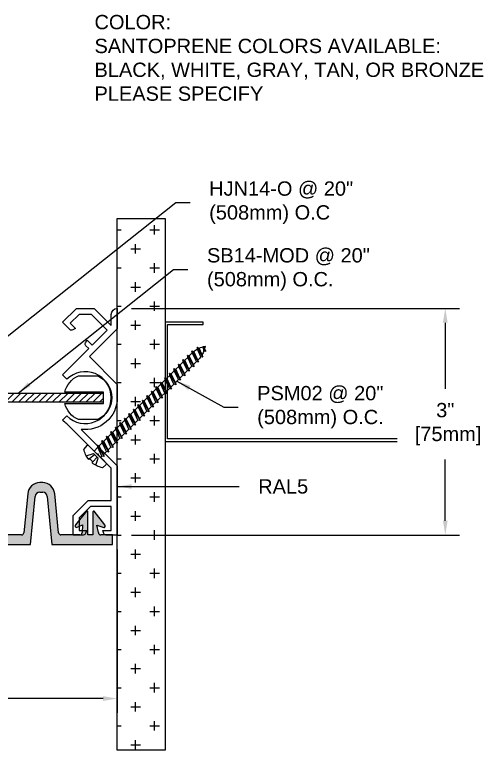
# Model space of a CAD drawing. Header units: inches. Extents: x 85.5 to 101.1, y 9.7 to 19.3.
# Drawn here: x 94.98 to 101.12, y 9.68 to 19.32 of the extents above; entities that cross this region are included whole.
import ezdxf

# ---------------------------------------------------------------- set-up
doc = ezdxf.new("R2010")
doc.units = ezdxf.units.IN
doc.header["$MEASUREMENT"] = 0
for name, color, linetype in [('Anchors', 4, 'Continuous'), ('Conditions', 1, 'Continuous'), ('Dimensions', 3, 'Continuous'), ('Fillers', 2, 'Continuous'), ('Metals', 7, 'Continuous'), ('TEXT', 2, 'Continuous')]:
    doc.layers.add(name, color=color, linetype=linetype)
doc.styles.add('ARIAL', font='arial.ttf')
doc.dimstyles.new('Arial', dxfattribs={"dimtxt": 0.1875, "dimasz": 0.1875, "dimexe": 0.1875, "dimexo": 0.1875, "dimgap": 0.1875, "dimtad": 0, "dimtih": 1, "dimtoh": 1, "dimdec": 4, "dimzin": 3, "dimdsep": 46, "dimlunit": 4, "dimtxsty": 'ARIAL', "dimcen": 0.1875, "dimadec": 0, "dimazin": 0, "dimtfac": 1, "dimtdec": 4, "dimtofl": 0, "dimtmove": 0, "dimatfit": 3, "dimfxl": 0, "dimfrac": 2, "dimtolj": 1, "dimtzin": 0, "dimarcsym": 0})

# ---------------------------------------------------------------- blocks, each defined once
blk = doc.blocks.new('*D13')
at = {"layer": 'Defpoints', "color": 0}
for p in [(90.3224107315539, 12.49997857216811), (96.32241073155389, 12.49997857216848), (90.3224107315539, 10.35832135248304)]:
    blk.add_point(p, dxfattribs=at)
at = {"layer": 'Dimensions', "color": 0, "lineweight": -2}
for p, q in [((90.3224107315539, 12.31247857216811), (90.3224107315539, 10.17082135248304)), ((96.32241073155389, 12.31247857216848), (96.32241073155389, 10.17082135248304)), ((90.5099107315539, 10.35832135248304), (92.61191283659886, 10.35832135248304)), ((96.13491073155389, 10.35832135248304), (94.06164851190582, 10.35832135248304))]:
    blk.add_line(p, q, dxfattribs=at)
at = {"layer": 'Dimensions', "color": 0}
for points in [[(90.5099107315539, 10.38957135248304), (90.5099107315539, 10.32707135248304), (90.3224107315539, 10.35832135248304)], [(96.13491073155389, 10.38957135248304), (96.13491073155389, 10.32707135248304), (96.32241073155389, 10.35832135248304)]]:
    blk.add_solid(points, dxfattribs=at)
at = {"layer": 'Dimensions', "color": 0, "insert": (93.33678067425234, 10.35832135248304), "char_height": 0.1875, "attachment_point": 5, "style": 'ARIAL'}
blk.add_mtext('\\A1;6"\\P [152mm]', dxfattribs=at)
blk = doc.blocks.new('SB12')
h = blk.add_hatch()
h.set_pattern_fill('ANSI31', color=256, scale=0.5, style=0)
h.set_pattern_definition([(45, (0, 0), (-0.04419417382415922, 0.04419417382415922), [])])
h.paths.add_polyline_path([(3.97333887663977, 6.768087441470902), (3.97333887663977, 6.648087441470913), (5.738826356915608, 6.648087441470913), (5.738826356915607, 6.678096078295983), (5.767649275938555, 6.697176361339647), (5.71000343789266, 6.718998521602167), (5.738826356915608, 6.738078804645831), (5.738826356915608, 6.768087441470901)])
h.paths.add_polyline_path([(5.808826356915607, 6.768087441470903), (5.808826356915607, 6.738078804645831), (5.780003437892662, 6.718998521602168), (5.837649275938555, 6.697176361339647), (5.808826356915608, 6.678096078295983), (5.808826356915608, 6.648087441470912), (6.825783235019199, 6.648087441470912), (6.825783235019199, 6.678096078295983), (6.854606154042147, 6.697176361339648), (6.796960315996253, 6.718998521602167), (6.8257832350192, 6.738078804645832), (6.8257832350192, 6.768087441470902)])
h.paths.add_polyline_path([(6.895783235019199, 6.768087441470902), (6.895783235019199, 6.738078804645832), (6.866960315996254, 6.718998521602168), (6.924606154042147, 6.697176361339648), (6.8957832350192, 6.678096078295984), (6.895783235019201, 6.648087441470913), (9.136470528118641, 6.648087441470911), (9.136470528118641, 6.768087441470903)])
for p, q in [((5.738826356915607, 6.838111356525239), (5.738826356915607, 6.738078804645831)), ((5.808826356915607, 6.838111356525239), (5.808826356915607, 6.738078804645831)), ((6.825783235019199, 6.838111356525239), (6.825783235019199, 6.738078804645831)), ((6.895783235019199, 6.838111356525239), (6.895783235019199, 6.738078804645831)), ((5.738826356915607, 6.738078804645831), (5.71000343789266, 6.718998521602167)), ((5.767649275938553, 6.697176361339647), (5.71000343789266, 6.718998521602167)), ((5.738826356915607, 6.678096078295983), (5.767649275938553, 6.697176361339647)), ((5.738826356915607, 6.678096078295983), (5.738826356915607, 6.578063526416575)), ((5.808826356915607, 6.738078804645831), (5.780003437892661, 6.718998521602167)), ((5.837649275938554, 6.697176361339647), (5.780003437892661, 6.718998521602167)), ((5.808826356915607, 6.678096078295983), (5.837649275938554, 6.697176361339647)), ((5.808826356915607, 6.678096078295983), (5.808826356915607, 6.578063526416575)), ((6.825783235019199, 6.738078804645831), (6.796960315996253, 6.718998521602167)), ((6.854606154042146, 6.697176361339647), (6.796960315996253, 6.718998521602167)), ((6.825783235019199, 6.678096078295983), (6.854606154042146, 6.697176361339647)), ((6.825783235019199, 6.678096078295983), (6.825783235019199, 6.578063526416575)), ((6.895783235019199, 6.738078804645831), (6.866960315996253, 6.718998521602167)), ((6.924606154042146, 6.697176361339647), (6.866960315996253, 6.718998521602167)), ((6.895783235019199, 6.678096078295983), (6.924606154042146, 6.697176361339647)), ((6.895783235019199, 6.678096078295983), (6.895783235019199, 6.578063526416575))]:
    blk.add_line(p, q)
for points in [[(4.014366140256628, 6.7824342654869, 0.233897114275723), (3.835838876639774, 6.994498422405647), (3.585838876639773, 6.994498422405639, 0.6546536707079772), (3.585838876639773, 6.42167646053616), (3.835838876639774, 6.42167646053616, 0.2338971142757231), (4.014366140256628, 6.633740617454899), (3.97333887663977, 6.648087441470912), (3.97333887663977, 6.768087441470902)], [(9.136470528118641, 6.782434265486904), (8.628222041641648, 6.7824342654869, -0.2338971142757231), (8.806749305258498, 6.994498422405647), (9.056749305258498, 6.994498422405639, -0.6546536707079772), (9.056749305258498, 6.421676460536167), (8.806749305258498, 6.421676460536167, -0.2338971142757231), (8.628222041641648, 6.633740617454899), (9.136470528118641, 6.63374061745491)]]:
    blk.add_lwpolyline(points, format="xyb", close=True)
for points in [[(3.97333887663977, 6.768087441470902), (5.738826356915607, 6.768087441470902)], [(5.808826356915607, 6.768087441470902), (6.825783235019199, 6.768087441470902)], [(6.895783235019199, 6.768087441470902), (9.136470528118641, 6.768087441470902)], [(5.738826356915607, 6.648087441470912), (3.97333887663977, 6.648087441470912)], [(6.825783235019199, 6.648087441470912), (5.808826356915607, 6.648087441470912)], [(9.136470528118641, 6.648087441470912), (6.895783235019199, 6.648087441470912)]]:
    blk.add_lwpolyline(points)
blk = doc.blocks.new('RAL5')
blk.add_lwpolyline([(0.7174826330330362, 2.097834951256829), (0.3724341178193171, 2.442883466470548), (0.4110421575769649, 2.48149150622821, 0.3394542588633405), (0.4159686348775082, 2.518911816444998), (0.3957686415984796, 2.55389923111683), (0.3285934973857607, 2.486724086904118), (0.1314470730484842, 2.683870511241381), (0.3375769107319542, 2.890000348924858), (0.5023163688132328, 2.890000348924858), (0.6170930641098735, 2.775223653628231), (0.5499179198971476, 2.708048509415505), (0.5849053345689867, 2.687848516136469, 0.3394542588634185), (0.622325644785775, 2.692774993436998), (0.7175022270383522, 2.787951575689576), (0.5354534538030649, 2.97000034892487), (0.304439825742115, 2.97000034892487), (0.0800000000000054, 2.74556052318276), (0.0800000000000054, 2.890500348924846, 0.414213562373108), (0.0005000000000023874, 2.970000348924856), (7.105427357601002e-15, 2.970000348924856), (7.105427357601002e-15, 2.702180499300027), (0.3633585879348402, 2.338821911365145), (0, 1.975463323430318), (0, 1.797745910413625, 0.4508285408862889), (0.4752592476811408, 1.385017351791141), (7.105427357601002e-15, 0.9097581041100113), (0, 0), (0.1476000134419095, 0, 0.3394542588634011), (0.177543714056867, 0.02297660960181247), (0.1879999999999953, 0.0619999999999834), (0.0799999999999983, 0.0619999999999834), (0.0799999999999983, 0.375), (0.350318759132854, 0.375), (0.5009999999999977, 0.2243187591328706), (0.5009999999999977, 0.0619999999999834), (0.4059999999999988, 0.0619999999999834), (0.41645628594312, 0.02297660960181247, 0.3394542588633372), (0.4463999865580703, 0), (0.580999999999996, 0), (0.5809999999999889, 0.2574558441227168), (0.3834558441227003, 0.4549999999999841), (0.0799999999999983, 0.4549999999999841), (0.0800000000000054, 0.8766210191201509), (0.2486170751467753, 1.045238094266949), (0.2486170751467753, 1.059380229890664), (0.2627592107705112, 1.059380229890678), (0.660264869261507, 1.456885888381677, 0.04454662556547309), (0.7174826330330362, 1.504893605461255), (0.6608163056034257, 1.561364193696548, -2.4201328815661), (0.6608163056034257, 2.041364193696538), (0.7174826330330362, 2.097834781931837)], format="xyb")
blk = doc.blocks.new('PSMO2')
for p, q in [((-0.08899429940314846, 0.11585088816332), (-0.04368315182275734, 0.02807098049310348)), ((-0.03191969570479153, 0.1271202197543443), (-0.02993926892525717, 0.1114536465035598)), ((-0.02993926892525717, 0.1114536465035598), (-0.02302516832651497, 0.02807098049310348)), ((-0.02993926892525717, 0.1114536465035598), (0.02993926892525806, 0.1114536465035598)), ((0.02993926892525806, 0.1114536465035598), (0.02302516832651619, 0.02807098049310348)), ((0.03191969570479253, 0.1271202197543443), (0.02993926892525806, 0.1114536465035598)), ((0.08899429940314946, 0.11585088816332), (0.04368315182275834, 0.02807098049310348)), ((-0.1774361427489571, 0.01734847910430732), (-0.1721986086362245, 0.07721376795032042)), ((-0.1615391905238908, 0), (0.1615391905238908, 0)), ((-0.06000038252260559, -0.06894100000895964), (-0.06000038252260559, 0)), ((-0.04368315182275734, 0.02807098049310348), (0.04368315182275834, 0.02807098049310348)), ((0.06000038252260587, -0.02727433334229223), (0.06000038252260586, 0)), ((0.1774361427489571, 0.01734847910430732), (0.1721986086362255, 0.07721376795032042)), ((-0.08600000000000033, -0.08333333333331394), (0.08599999999999966, -0.04166666666664653)), ((-0.08600000000000033, -0.0833333333333135), (-0.06000038252260559, -0.06894100000895964)), ((-0.08600000000000033, -0.08333333333331394), (-0.06000038252260559, -0.0977256666576678)), ((0.06000038252260492, -0.02727433334229268), (-0.06000038252260559, -0.06894100000895964)), ((0.06000038252260492, -0.05605899999100084), (-0.06000038252260559, -0.0977256666576678)), ((0.08599999999999966, -0.04166666666664653), (0.06000038252260492, -0.02727433334229268)), ((0.08599999999999966, -0.04166666666664698), (0.06000038252260492, -0.05605899999100084)), ((0.06000038252260587, -0.1106076666756262), (0.06000038252260587, -0.05605899999100039)), ((-0.08600000000000033, -0.1666666666666479), (0.08599999999999966, -0.1249999999999805)), ((-0.08600000000000033, -0.1666666666666474), (-0.06000038252260559, -0.1522743333422936)), ((-0.08600000000000033, -0.1666666666666479), (-0.06000038252260559, -0.1810589999910017)), ((-0.06000038252260559, -0.1522743333422936), (-0.06000038252260559, -0.0977256666576678)), ((0.06000038252260492, -0.1106076666756266), (-0.06000038252260559, -0.1522743333422936)), ((0.06000038252260492, -0.1393923333243348), (-0.06000038252260559, -0.1810589999910017)), ((-0.06000038252260559, -0.2356076666756275), (-0.06000038252260559, -0.1810589999910017)), ((0.08599999999999966, -0.1249999999999805), (0.06000038252260492, -0.1106076666756266)), ((0.08599999999999966, -0.1249999999999809), (0.06000038252260492, -0.1393923333243348)), ((0.06000038252260587, -0.1939410000089601), (0.06000038252260587, -0.1393923333243343)), ((-0.08600000000000033, -0.2499999999999818), (0.08599999999999966, -0.2083333333333144)), ((-0.08600000000000033, -0.2499999999999813), (-0.06000038252260559, -0.2356076666756275)), ((-0.08600000000000033, -0.2499999999999818), (-0.06000038252260559, -0.2643923333243356)), ((0.06000038252260492, -0.1939410000089605), (-0.06000038252260559, -0.2356076666756275)), ((0.06000038252260492, -0.2227256666576687), (-0.06000038252260559, -0.2643923333243356)), ((-0.06000038252260559, -0.3189410000089614), (-0.06000038252260559, -0.2643923333243356)), ((0.06000038252260492, -0.2772743333422945), (-0.06000038252260559, -0.3189410000089614)), ((0.08599999999999966, -0.2083333333333144), (0.06000038252260492, -0.1939410000089605)), ((0.08599999999999966, -0.2083333333333148), (0.06000038252260492, -0.2227256666576687)), ((0.06000038252260587, -0.277274333342294), (0.06000038252260587, -0.2227256666576682)), ((0.08599999999999966, -0.2916666666666483), (0.06000038252260492, -0.2772743333422945)), ((-0.08600000000000033, -0.3333333333333157), (0.08599999999999966, -0.2916666666666483)), ((-0.08600000000000033, -0.3333333333333153), (-0.06000038252260559, -0.3189410000089614)), ((-0.08600000000000033, -0.3333333333333157), (-0.06000038252260559, -0.3477256666576696)), ((-0.08600000000000033, -0.4166666666666496), (0.08599999999999966, -0.3749999999999822)), ((0.06000038252260492, -0.3060589999910026), (-0.06000038252260559, -0.3477256666576696)), ((-0.06000038252260559, -0.4022743333422953), (-0.06000038252260559, -0.3477256666576696)), ((0.06000038252260492, -0.3606076666756284), (-0.06000038252260559, -0.4022743333422953)), ((0.08599999999999966, -0.2916666666666488), (0.06000038252260492, -0.3060589999910026)), ((0.06000038252260587, -0.3606076666756279), (0.06000038252260587, -0.3060589999910022)), ((0.08599999999999966, -0.3749999999999822), (0.06000038252260492, -0.3606076666756284)), ((0.08599999999999966, -0.3749999999999827), (0.06000038252260492, -0.3893923333243365)), ((-0.08600000000000033, -0.4166666666666492), (-0.06000038252260559, -0.4022743333422953)), ((-0.08600000000000033, -0.4166666666666496), (-0.06000038252260559, -0.4310589999910035)), ((-0.08600000000000033, -0.4999999999999836), (0.08599999999999966, -0.4583333333333162)), ((0.06000038252260492, -0.3893923333243365), (-0.06000038252260559, -0.4310589999910035)), ((-0.06000038252260559, -0.4856076666756293), (-0.06000038252260559, -0.4310589999910035)), ((0.06000038252260492, -0.4439410000089623), (-0.06000038252260559, -0.4856076666756293)), ((0.06000038252260492, -0.4727256666576705), (-0.06000038252260559, -0.5143923333243374)), ((0.06000038252260587, -0.4439410000089619), (0.06000038252260587, -0.3893923333243361)), ((0.08599999999999966, -0.4583333333333162), (0.06000038252260492, -0.4439410000089623)), ((0.08599999999999966, -0.4583333333333166), (0.06000038252260492, -0.4727256666576705)), ((0.06000038252260587, -0.5272743333422958), (0.06000038252260587, -0.47272566665767)), ((-0.08600000000000033, -0.4999999999999831), (-0.06000038252260559, -0.4856076666756293)), ((-0.08600000000000033, -0.4999999999999836), (-0.06000038252260559, -0.5143923333243374)), ((-0.08600000000000033, -0.5833333333333175), (0.08599999999999966, -0.5416666666666501)), ((-0.08600000000000033, -0.583333333333317), (-0.06000038252260559, -0.5689410000089632)), ((-0.06000038252260559, -0.5689410000089632), (-0.06000038252260559, -0.5143923333243374)), ((0.06000038252260492, -0.5272743333422962), (-0.06000038252260559, -0.5689410000089632)), ((0.06000038252260492, -0.5560589999910044), (-0.06000038252260559, -0.5977256666576714)), ((0.08599999999999966, -0.5416666666666501), (0.06000038252260492, -0.5272743333422962)), ((0.08599999999999966, -0.5416666666666505), (0.06000038252260492, -0.5560589999910044)), ((0.06000038252260587, -0.6106076666756297), (0.06000038252260587, -0.5560589999910039)), ((-0.08600000000000033, -0.5833333333333175), (-0.06000038252260559, -0.5977256666576714)), ((-0.08600000000000033, -0.6666666666666514), (0.08599999999999966, -0.624999999999984)), ((-0.08600000000000033, -0.666666666666651), (-0.06000038252260559, -0.6522743333422971)), ((-0.08600000000000033, -0.6666666666666514), (-0.06000038252260559, -0.6810589999910053)), ((-0.06000038252260559, -0.6522743333422971), (-0.06000038252260559, -0.5977256666576714)), ((0.06000038252260492, -0.6106076666756302), (-0.06000038252260559, -0.6522743333422971)), ((0.06000038252260492, -0.6393923333243383), (-0.06000038252260559, -0.6810589999910053)), ((0.08599999999999966, -0.624999999999984), (0.06000038252260492, -0.6106076666756302)), ((0.08599999999999966, -0.6249999999999845), (0.06000038252260492, -0.6393923333243383)), ((0.06000038252260587, -0.6939410000089636), (0.06000038252260587, -0.6393923333243379)), ((-0.08600000000000033, -0.7499999999999853), (0.08599999999999966, -0.7083333333333179)), ((-0.08600000000000033, -0.7499999999999849), (-0.06000038252260559, -0.735607666675631)), ((-0.08600000000000033, -0.7499999999999853), (-0.06000038252260559, -0.7643923333243392)), ((-0.06000038252260559, -0.735607666675631), (-0.06000038252260559, -0.6810589999910053)), ((0.06000038252260492, -0.6939410000089641), (-0.06000038252260559, -0.735607666675631)), ((0.06000038252260492, -0.7227256666576722), (-0.06000038252260559, -0.7643923333243392)), ((-0.06000038252260559, -0.818941000008965), (-0.06000038252260559, -0.7643923333243392)), ((0.08599999999999966, -0.7083333333333179), (0.06000038252260492, -0.6939410000089641)), ((0.08599999999999966, -0.7083333333333184), (0.06000038252260492, -0.7227256666576722)), ((0.06000038252260587, -0.7772743333422976), (0.06000038252260587, -0.7227256666576718)), ((-0.08600000000000033, -0.8333333333333193), (0.08599999999999966, -0.7916666666666519)), ((-0.08600000000000033, -0.8333333333333188), (-0.06000038252260559, -0.818941000008965)), ((-0.08600000000000033, -0.8333333333333193), (-0.06000038252260559, -0.8477256666576731)), ((0.06000038252260492, -0.777274333342298), (-0.06000038252260559, -0.818941000008965)), ((0.06000038252260492, -0.8060589999910062), (-0.06000038252260559, -0.8477256666576731)), ((-0.06000038252260559, -0.9022743333422989), (-0.06000038252260559, -0.8477256666576731)), ((0.06000038252260492, -0.8606076666756319), (-0.06000038252260559, -0.9022743333422989)), ((0.08599999999999966, -0.7916666666666519), (0.06000038252260492, -0.777274333342298)), ((0.08599999999999966, -0.7916666666666523), (0.06000038252260492, -0.8060589999910062)), ((0.06000038252260587, -0.8606076666756315), (0.06000038252260587, -0.8060589999910057)), ((0.08599999999999966, -0.8749999999999858), (0.06000038252260492, -0.8606076666756319)), ((-0.08600000000000033, -0.9166666666666532), (0.08599999999999966, -0.8749999999999858)), ((-0.08600000000000033, -0.9166666666666528), (-0.06000038252260559, -0.9022743333422989)), ((-0.08600000000000033, -0.9166666666666532), (-0.06000038252260559, -0.931058999991007)), ((-0.08600000000000033, -0.9999999999999871), (0.08599999999999966, -0.9583333333333197)), ((0.06000038252260492, -0.8893923333243401), (-0.06000038252260559, -0.931058999991007)), ((-0.06000038252260559, -0.9856076666756328), (-0.06000038252260559, -0.931058999991007)), ((0.06000038252260492, -0.9439410000089659), (-0.06000038252260559, -0.9856076666756328)), ((0.08599999999999966, -0.8749999999999862), (0.06000038252260492, -0.8893923333243401)), ((0.06000038252260587, -0.9439410000089654), (0.06000038252260587, -0.8893923333243396)), ((0.08599999999999966, -0.9583333333333197), (0.06000038252260492, -0.9439410000089659)), ((0.08599999999999966, -0.9583333333333202), (0.06000038252260492, -0.972725666657674)), ((-0.08600000000000033, -0.9999999999999867), (-0.06000038252260559, -0.9856076666756328)), ((-0.08600000000000033, -0.9999999999999871), (-0.06000038252260559, -1.014392333324341)), ((-0.08600000000000033, -1.083333333333321), (0.08599999999999966, -1.041666666666654)), ((0.06000038252260492, -0.972725666657674), (-0.06000038252260559, -1.014392333324341)), ((-0.06000038252260559, -1.068941000008967), (-0.06000038252260559, -1.014392333324341)), ((0.06000038252260492, -1.0272743333423), (-0.06000038252260559, -1.068941000008967)), ((0.06000038252260492, -1.056058999991008), (-0.06000038252260559, -1.097725666657675)), ((0.06000038252260587, -1.027274333342299), (0.06000038252260587, -0.9727256666576736)), ((0.08599999999999966, -1.041666666666654), (0.06000038252260492, -1.0272743333423)), ((0.08599999999999966, -1.041666666666654), (0.06000038252260492, -1.056058999991008)), ((0.06000038252260587, -1.110607666675633), (0.06000038252260587, -1.056058999991007)), ((-0.08600000000000033, -1.083333333333321), (-0.06000038252260559, -1.068941000008967)), ((-0.08600000000000033, -1.083333333333321), (-0.06000038252260559, -1.097725666657675)), ((-0.08600000000000033, -1.166666666666655), (0.08599999999999966, -1.124999999999988)), ((-0.08600000000000033, -1.166666666666655), (-0.06000038252260559, -1.152274333342301)), ((-0.06000038252260559, -1.152274333342301), (-0.06000038252260559, -1.097725666657675)), ((0.06000038252260492, -1.110607666675634), (-0.06000038252260559, -1.152274333342301)), ((0.06000038252260492, -1.139392333324342), (-0.06000038252260559, -1.181058999991009)), ((0.08599999999999966, -1.124999999999988), (0.06000038252260492, -1.110607666675634)), ((0.08599999999999966, -1.124999999999988), (0.06000038252260492, -1.139392333324342)), ((0.06000038252260587, -1.193941000008967), (0.06000038252260587, -1.139392333324341)), ((-0.08600000000000033, -1.166666666666655), (-0.06000038252260559, -1.181058999991009)), ((-0.08600000000000033, -1.249999999999989), (0.08599999999999966, -1.208333333333321)), ((-0.08600000000000033, -1.249999999999988), (-0.06000038252260559, -1.235607666675635)), ((-0.08600000000000033, -1.249999999999989), (-0.06000038252260559, -1.264392333324343)), ((-0.06000038252260559, -1.235607666675635), (-0.06000038252260559, -1.181058999991009)), ((0.06000038252260492, -1.193941000008968), (-0.06000038252260559, -1.235607666675635)), ((0.06000038252260492, -1.222725666657676), (-0.06000038252260559, -1.264392333324343)), ((0.08599999999999966, -1.208333333333321), (0.06000038252260492, -1.193941000008968)), ((0.08599999999999966, -1.208333333333322), (0.06000038252260492, -1.222725666657676)), ((0.06000038252260587, -1.277274333342301), (0.06000038252260587, -1.222725666657675)), ((-0.08600000000000033, -1.333333333333323), (0.08599999999999966, -1.291666666666655)), ((-0.08600000000000033, -1.333333333333322), (-0.06000038252260559, -1.318941000008969)), ((-0.08600000000000033, -1.333333333333323), (-0.06000038252260559, -1.347725666657677)), ((-0.06000038252260559, -1.318941000008969), (-0.06000038252260559, -1.264392333324343)), ((0.06000038252260492, -1.277274333342302), (-0.06000038252260559, -1.318941000008969)), ((0.06000038252260492, -1.30605899999101), (-0.06000038252260559, -1.347725666657677)), ((-0.06000038252260559, -1.402274333342302), (-0.06000038252260559, -1.347725666657677)), ((0.08599999999999966, -1.291666666666655), (0.06000038252260492, -1.277274333342302)), ((0.08599999999999966, -1.291666666666656), (0.06000038252260492, -1.30605899999101)), ((0.06000038252260587, -1.360607666675635), (0.06000038252260587, -1.306058999991009)), ((-0.08600000000000033, -1.416666666666657), (0.08599999999999966, -1.374999999999989)), ((-0.08600000000000033, -1.416666666666656), (-0.06000038252260559, -1.402274333342302)), ((-0.08600000000000033, -1.416666666666657), (-0.06000038252260559, -1.431058999991011)), ((0.06000038252260492, -1.360607666675635), (-0.06000038252260559, -1.402274333342302)), ((0.06000038252260492, -1.389392333324344), (-0.06000038252260559, -1.431058999991011)), ((-0.06000038252260559, -1.485607666675636), (-0.06000038252260559, -1.431058999991011)), ((0.06000038252260492, -1.443941000008969), (-0.06000038252260559, -1.485607666675636)), ((0.08599999999999966, -1.374999999999989), (0.06000038252260492, -1.360607666675635)), ((0.08599999999999966, -1.37499999999999), (0.06000038252260492, -1.389392333324344)), ((0.06000038252260587, -1.443941000008969), (0.06000038252260587, -1.389392333324343)), ((0.08599999999999966, -1.458333333333323), (0.06000038252260492, -1.443941000008969)), ((-0.08600000000000033, -1.499999999999991), (0.08599999999999966, -1.458333333333323)), ((-0.08600000000000033, -1.49999999999999), (-0.06000038252260559, -1.485607666675636)), ((-0.08600000000000033, -1.499999999999991), (-0.06000038252260559, -1.514392333324345)), ((-0.08600000000000033, -1.583333333333325), (0.08599999999999966, -1.541666666666657)), ((0.06000038252260492, -1.472725666657678), (-0.06000038252260559, -1.514392333324345)), ((-0.06000038252260559, -1.56894100000897), (-0.06000038252260559, -1.514392333324345)), ((0.06000038252260492, -1.527274333342303), (-0.06000038252260559, -1.56894100000897)), ((0.08599999999999966, -1.458333333333324), (0.06000038252260492, -1.472725666657678)), ((0.06000038252260587, -1.527274333342303), (0.06000038252260587, -1.472725666657677)), ((0.08599999999999966, -1.541666666666657), (0.06000038252260492, -1.527274333342303)), ((0.08599999999999966, -1.541666666666658), (0.06000038252260492, -1.556058999991011)), ((-0.08600000000000033, -1.583333333333324), (-0.06000038252260559, -1.56894100000897)), ((-0.08600000000000033, -1.583333333333325), (-0.06000038252260559, -1.597725666657678)), ((-0.08600000000000033, -1.666666666666659), (0.08599999999999966, -1.624999999999991)), ((0.06000038252260492, -1.556058999991011), (-0.06000038252260559, -1.597725666657678)), ((-0.06000038252260559, -1.652274333342304), (-0.06000038252260559, -1.597725666657678)), ((0.06000038252260492, -1.610607666675637), (-0.06000038252260559, -1.652274333342304)), ((0.06000038252260587, -1.610607666675637), (0.06000038252260587, -1.556058999991011)), ((0.08599999999999966, -1.624999999999991), (0.06000038252260492, -1.610607666675637)), ((0.08599999999999966, -1.624999999999992), (0.06000038252260492, -1.639392333324345)), ((-0.08600000000000033, -1.666666666666658), (-0.06000038252260559, -1.652274333342304)), ((-0.08600000000000033, -1.666666666666659), (-0.06000038252260559, -1.681058999991012)), ((-0.08600000000000033, -1.749999999999992), (0.08599999999999966, -1.708333333333325)), ((0.06000038252260492, -1.639392333324345), (-0.06000038252260559, -1.681058999991012)), ((-0.06000038252260559, -1.735607666675638), (-0.06000038252260559, -1.681058999991012)), ((0.06000038252260492, -1.693941000008971), (-0.06000038252260559, -1.735607666675638)), ((0.06000038252260492, -1.722725666657679), (-0.06000038252260559, -1.764392333324346)), ((0.06000038252260587, -1.693941000008971), (0.06000038252260587, -1.639392333324345)), ((0.08599999999999966, -1.708333333333325), (0.06000038252260492, -1.693941000008971)), ((0.08599999999999966, -1.708333333333325), (0.06000038252260492, -1.722725666657679)), ((0.06000038252260492, -1.722725666657679), (0.06000038252260492, -1.777274333342305)), ((-0.08600000000000033, -1.749999999999992), (-0.06000038252260559, -1.735607666675638)), ((-0.08600000000000033, -1.749999999999992), (-0.06000038252260559, -1.764392333324346)), ((-0.08600000000000033, -1.833333333333326), (0.08599999999999966, -1.791666666666659)), ((-0.08600000000000033, -1.833333333333326), (-0.06000038252260559, -1.818941000008972)), ((-0.06000038252260559, -1.810384033766709), (-0.06000038252260559, -1.764392333324346)), ((0.06000038252260492, -1.777274333342305), (-0.06000038252260559, -1.818941000008972)), ((0.06000038252260492, -1.806058999991013), (-0.05795843673944302, -1.847016662225363)), ((0.08599999999999966, -1.791666666666659), (0.06000038252260492, -1.777274333342305)), ((0.08599999999999966, -1.791666666666659), (0.06000038252260492, -1.806058999991013)), ((0.06000038252260492, -1.806058999991013), (0.06000038252260587, -1.810384033766709)), ((-0.08600000000000033, -1.833333333333326), (-0.05795843673944302, -1.847016662225363)), ((-0.0685072365318801, -1.91666666666666), (0.0786848443678766, -1.874999999999993)), ((-0.0685072365318801, -1.91666666666666), (-0.04701931600050644, -1.90197576635722)), ((-0.0685072365318801, -1.91666666666666), (-0.03889840344016934, -1.926426428765702)), ((0.05593063336421672, -1.862020765013267), (-0.04701931600050644, -1.90197576635722)), ((0.04962647156095321, -1.892427993468217), (-0.03889840344016934, -1.926426428765702)), ((0.0786848443678766, -1.874999999999993), (0.04962647156095321, -1.892427993468217)), ((0.0786848443678766, -1.874999999999993), (0.05593063336421672, -1.862020765013267)), ((0.03045700018366955, -1.946777490736951), (-0.003899972650897879, -1.972015339552947)), ((-0.003899972650897879, -1.972015339552947), (0.05133252330863405, -1.958333333333327)), ((0.01735969712463097, -1.972531926371056), (-0.003899972650897879, -1.972015339552947)), ((0.05133252330863405, -1.958333333333327), (0.01735969712463097, -1.972531926371056)), ((0.05133252330863405, -1.958333333333327), (0.03045700018366955, -1.946777490736951))]:
    blk.add_line(p, q)
for centre, radius, start, end in [((4.996003610813204e-16, -0.1847046711059524), 0.3134543499999998, 95.84467723292973, 123.3229701290912), ((4.996003610813204e-16, -0.1847046711059524), 0.3134543499999998, 56.67702987090882, 84.15532276707026), ((-0.1615391905238908, 0.01595767600000027), 0.015957676, 174.9999999999996, 269.9999999999999), ((0.1615391905238908, 0.01595767600000027), 0.015957676, 270, 5.000000000000427), ((0.2696163539918548, -1.810384033766709), 0.3296167365144604, 180, 181.4809383450329), ((-0.2696163539918545, -1.810384033766709), 0.3296167365144604, 350.9870971820562, 0), ((0.2696163539918548, -1.810384033766709), 0.3296167365144604, 186.380865087681, 196.1333251784494), ((0.2696163539918548, -1.810384033766709), 0.3296167365144604, 200.6129064666395, 215.1179786995784), ((-0.2696163539918545, -1.810384033766709), 0.3296167365144604, 335.5566025897288, 345.5871481149822), ((-0.2696163539918545, -1.810384033766709), 0.3296167365144604, 324.8820213004216, 330.5325795580877)]:
    blk.add_arc(centre, radius, start, end)
blk = doc.blocks.new('PSM02')
blk.add_blockref('PSMO2', (0, 0))
blk = doc.blocks.new('VS600S')
blk.add_hatch(color=256).paths.add_polyline_path([(5.682736587086522, 5.409822675387366, -0.3888787318530627), (5.744500658368212, 5.466419019337026), (5.788383303861428, 5.466419019337026, -0.3888787318529865), (5.85014737514312, 5.409822675387378), (5.912739645991965, 4.782264745836432), (6.723305880795453, 4.78226474583643), (6.7858981516443, 5.409822675387379, -0.3888787318529828), (6.847662222925992, 5.466419019337026), (6.891544868419208, 5.466419019337026, -0.3888787318530511), (6.953308939700897, 5.409822675387367), (7.015901210549743, 4.782264745836431), (7.472167445353229, 4.78226474583643), (7.534759716202077, 5.409822675387373, -0.3888787318530209), (7.596523787483768, 5.466419019337026), (7.640406432976983, 5.466419019337026, -0.388878731852903), (7.702170504258669, 5.4098226753874), (7.764762775107518, 4.782264745836431), (8.221029009911001, 4.78226474583643), (8.28362128075985, 5.409822675387379, -0.3888787318529828), (8.345385352041541, 5.466419019337026), (8.383930237306025, 5.466419019337026, -0.3888787318528728), (8.445694308587713, 5.409822675387406), (8.508286579436561, 4.78226474583643), (9.31710329817688, 4.782264745836688), (9.317103298176882, 4.907264745836689), (9.162041794857535, 4.907264745836689, -0.4142135623732294), (9.131041794857543, 4.938264745836695), (9.107093531467712, 5.032264745836689), (9.201807138805883, 5.002138042918531, 0.6848252874135616), (9.215288721875071, 5.036911225309258), (9.074175784051763, 5.215726338123105, 0.6766196696943778), (9.056942228610323, 5.208821580656283), (9.056942228610321, 4.907264745836688), (8.986942228610301, 4.907264745836689), (8.986942228610301, 5.212294079385138, 0.6375892073343804), (8.970503051338426, 5.219945026781453), (8.824884080327095, 5.039122760699688, 0.6996576965697484), (8.837762434870868, 5.00382086590705), (8.91734760951383, 5.039428499735224), (8.912842627843103, 4.938264745836695, -0.4142135623730448), (8.88184262784311, 4.907264745836696), (8.835872808987109, 4.907264745836689), (8.628265069669405, 4.907264745836696, -0.3882636441144899), (8.597388880006768, 4.935496910597841), (8.545313778396885, 5.443538249662139, 0.3888787318530066), (8.383930237306027, 5.591419019337025), (8.345385352041543, 5.591419019337025, 0.3888787318529264), (8.184001810950683, 5.44353824966218), (8.131926709340789, 4.935496910597743, -0.3882636441149132), (8.101050519678017, 4.907264745836431), (7.900895892509258, 4.907264745836431), (7.884742007576889, 4.907264745836431, -0.3862787949787637), (7.853885662599669, 4.935283810639771), (7.801789974067843, 5.443538249662132, 0.3888787318530246), (7.640406432976981, 5.591419019337028), (7.596523787483767, 5.591419019337028, 0.3888787318530101), (7.435140246392904, 5.443538249662138), (7.383065144783007, 4.935496910597706, -0.3882636441145956), (7.352188955120239, 4.907264745836431), (7.135879700782729, 4.907264745836437, -0.388263644114567), (7.105003511119968, 4.935496910597705), (7.052928409510071, 5.443538249662143, 0.388878731853), (6.891544868419206, 5.591419019337028), (6.847662222925994, 5.591419019337028, 0.3888787318530056), (6.686278681835129, 5.443538249662139), (6.634203580225229, 4.935496910597701, -0.3882636441594083), (6.603327390567144, 4.907264745836432), (6.464015074301652, 4.907264745836777, -0.4142135623724992), (6.433015074301736, 4.938264745836783), (6.407836500195728, 5.024925057816484), (6.498327584589718, 4.984760476064, 0.6848252874133787), (6.511809167658916, 5.019533658454721), (6.355561104481659, 5.204192553144157, 0.6766196696941819), (6.338327549040226, 5.19728779567733), (6.353015074301723, 4.907264745836777), (6.283015074301701, 4.907264745836777), (6.295604361354705, 5.199711764052338, 0.6375892073343244), (6.279165184082827, 5.207362711448645), (6.124326364382669, 5.016399484161036, 0.6996576965697481), (6.137204718926441, 4.981097589368396), (6.225045246324088, 5.021290256607978), (6.225046308869722, 5.021294261043078), (6.225053492208201, 5.021292355000212), (6.225053997961719, 5.021294261042713), (6.225045246324087, 5.021290256607977), (6.203022749897253, 4.938293672993585, -0.0002332835635085085), (6.203022763393715, 4.938264745836433), (6.212453223228932, 4.973805491674958), (6.212445534136837, 4.973805491674958), (6.212452717475317, 4.973803585632092), (6.203022763393715, 4.938264745836433, -0.4142135623730195), (6.172022763393714, 4.907264745836438), (6.032718136224958, 4.907264745836432, -0.3882636441146641), (6.00184194656219, 4.935496910597712), (5.94976684495229, 5.443538249662145, 0.3888787318529954), (5.788383303861426, 5.591419019337028), (5.744500658368214, 5.591419019337028, 0.3888787318530041), (5.583117117277349, 5.44353824966214), (5.531042015667452, 4.935496910597707, -0.3882636441145745), (5.500165826004691, 4.907264745836438), (5.283856571667181, 4.907264745836432, -0.388263644114603), (5.252980382004413, 4.935496910597708), (5.200905280394516, 5.443538249662136, 0.3888787318530158), (5.039521739303653, 5.591419019337028), (4.995639093810439, 5.591419019337028, 0.3888787318530232), (4.834255552719577, 5.443538249662133), (4.782159864187761, 4.935283810639859, -0.3862787949795943), (4.751303519210533, 4.907264745836432), (4.735149634278162, 4.907264745836432), (4.534995007109403, 4.907264745836432, -0.3882636441145646), (4.504118817446635, 4.935496910597705), (4.452043715836741, 5.443538249662146, 0.388878731852989), (4.290660174745879, 5.591419019337025), (4.25211528948139, 5.591419019337025, 0.3888787318529848), (4.090731748390528, 5.443538249662149), (4.038656646780632, 4.935496910597691, -0.3882636441149855), (4.007780457117805, 4.907264745836326), (3.907234818679051, 4.907264745836333), (3.754397036256314, 4.907264745836333, -0.3183450997018038), (3.729584477890803, 4.938264745836332), (3.697668325857094, 5.038990185237997), (3.796587620446332, 5.005703229748228, 0.6996576965697402), (3.809465974990105, 5.041005124540868), (3.669410382840818, 5.219945026781087, 0.6375892073344641), (3.652971205568941, 5.212294079384774), (3.652971205568941, 4.907264745836326), (3.582971205568918, 4.907264745836326), (3.582971205568919, 5.20882158065592, 0.6766196696942588), (3.565737650127481, 5.215726338122744), (3.419653821526988, 5.037264745836329, 0.6848252874134043), (3.433135404596182, 5.002491563445608), (3.510616058612656, 5.032264745836326), (3.502971205568928, 4.938264745836332, -0.4142135623730951), (3.471971205568929, 4.907264745836333), (3.317103298176812, 4.907264745836333), (3.31710329817689, 4.78226474583643), (4.127758947350852, 4.78226474583643), (4.190351218199704, 5.40982267538737, -0.3888787318530486), (4.252115289481398, 5.466419019337027), (4.290660174745881, 5.466419019337026, -0.3888787318529782), (4.352424246027571, 5.409822675387378), (4.415016516876417, 4.78226474583643), (4.871282751679904, 4.782264745836432), (4.933875022528747, 5.409822675387364, -0.3888787318530785), (4.995639093810438, 5.466419019337027), (5.039521739303653, 5.466419019337026, -0.3888787318526777), (5.101285810585336, 5.409822675387445), (5.163878081434192, 4.78226474583643), (5.620144316237678, 4.782264745836432)])
at = {"layer": 'Fillers'}
blk.add_lwpolyline([(7.702170504258671, 5.40982267538738), (7.764762775107517, 4.782264745836431), (8.221029009911003, 4.78226474583643), (8.28362128075985, 5.40982267538738, -0.3888787318529873), (8.345385352041543, 5.466419019337026), (8.383930237306028, 5.466419019337026, -0.3888787318529742), (8.445694308587715, 5.40982267538738), (8.508286579436561, 4.78226474583643), (9.317103298176882, 4.782264745836688), (9.317103298176882, 4.907264745836689), (9.16204179485752, 4.907264745836689, -0.414213562373095), (9.131041794857543, 4.938264745836695), (9.10709353146771, 5.032264745836689), (9.201807138805881, 5.002138042918532, 0.6848252874134491), (9.215288721875075, 5.036911225309255), (9.074175784051759, 5.215726338123109, 0.676619669694249), (9.056942228610323, 5.208821580656282), (9.056942228610323, 4.907264745836689), (8.986942228610301, 4.907264745836689), (8.986942228610301, 5.212294079385136, 0.6375892073345459), (8.970503051338424, 5.219945026781451), (8.824884080327095, 5.039122760699688, 0.6996576965697482), (8.837762434870868, 5.00382086590705), (8.91734760951383, 5.039428499735224), (8.912842627843103, 4.938264745836695, -0.414213562373095), (8.881842627843104, 4.907264745836696), (8.835872808987109, 4.907264745836689), (8.628265069669553, 4.907264745836696, -0.3882636441145582), (8.597388880006783, 4.935496910597704), (8.545313778396885, 5.443538249662147, 0.3888787318529903), (8.383930237306028, 5.591419019337025), (8.345385352041543, 5.591419019337025, 0.3888787318529864), (8.18400181095068, 5.443538249662147), (8.131926709340785, 4.935496910597704, -0.3882636441145653), (8.101050519678015, 4.907264745836431), (7.900895892509258, 4.907264745836431), (7.884742007576886, 4.907264745836431, -0.3862787949800069), (7.853885662599655, 4.935283810639906), (7.801789974067841, 5.443538249662147, 0.3888787318529906), (7.640406432976985, 5.591419019337028), (7.596523787483765, 5.591419019337028, 0.3888787318529909), (7.435140246392905, 5.443538249662147), (7.383065144783007, 4.935496910597704, -0.3882636441145565), (7.352188955120241, 4.907264745836431), (7.135879700782731, 4.907264745836437, -0.3882636441145685), (7.105003511119968, 4.935496910597704), (7.05292840951007, 5.443538249662147, 0.3888787318529912), (6.891544868419206, 5.591419019337028), (6.847662222925994, 5.591419019337028, 0.3888787318529911), (6.68627868183513, 5.443538249662147), (6.634203580225229, 4.935496910597704, -0.3882636441145581), (6.60332739057198, 4.907264745836432), (6.464015074301713, 4.907264745836777, -0.4142135623730784), (6.433015074301736, 4.938264745836783), (6.407836500195728, 5.024925057816482), (6.498327584589717, 4.984760476064, 0.6848252874134466), (6.511809167658914, 5.019533658454723), (6.355561104481659, 5.204192553144157, 0.6766196696941819), (6.338327549040226, 5.19728779567733), (6.353015074301723, 4.907264745836777), (6.283015074301701, 4.907264745836777), (6.295604361354705, 5.199711764052331, 0.6375892073345385), (6.279165184082828, 5.207362711448646), (6.124326364382668, 5.016399484161035, 0.699657696569719), (6.137204718926441, 4.981097589368396), (6.225053997961719, 5.021294261042714), (6.203022763393715, 4.938264745836433, -0.4142135623730615), (6.172022763393709, 4.907264745836438), (6.032718136224954, 4.907264745836432, -0.3882636441145551), (6.001841946562191, 4.935496910597704), (5.94976684495229, 5.443538249662147, 0.3888787318529912), (5.788383303861426, 5.591419019337028), (5.744500658368214, 5.591419019337028, 0.3888787318529911), (5.58311711727735, 5.443538249662147), (5.531042015667452, 4.935496910597704, -0.3882636441145683), (5.50016582600469, 4.907264745836438), (5.283856571667179, 4.907264745836432, -0.3882636441145564), (5.252980382004413, 4.935496910597704), (5.200905280394515, 5.443538249662147, 0.3888787318529908), (5.039521739303655, 5.591419019337028), (4.995639093810436, 5.591419019337028, 0.3888787318529907), (4.834255552719579, 5.443538249662147), (4.782159864187765, 4.935283810639907, -0.3862787949800308), (4.751303519210534, 4.907264745836432), (4.735149634278162, 4.907264745836432), (4.534995007109405, 4.907264745836432, -0.3882636441145735), (4.504118817446635, 4.935496910597704), (4.452043715836741, 5.443538249662147, 0.3888787318529908), (4.290660174745877, 5.591419019337025), (4.252115289481392, 5.591419019337025, 0.3888787318529909), (4.090731748390528, 5.443538249662147), (4.038656646780634, 4.935496910597704, -0.3882636441145709), (4.007780457117864, 4.907264745836326), (3.907234818679051, 4.907264745836333), (3.754397036256314, 4.907264745836333, -0.3183450997018066), (3.729584477890803, 4.938264745836332), (3.697668325857094, 5.038990185237996), (3.796587620446331, 5.005703229748228, 0.6996576965697482), (3.809465974990105, 5.041005124540868), (3.669410382840818, 5.219945026781087, 0.6375892073345266), (3.652971205568941, 5.212294079384773), (3.652971205568941, 4.907264745836326), (3.582971205568919, 4.907264745836326), (3.582971205568919, 5.208821580655918, 0.6766196696942264), (3.565737650127482, 5.215726338122746), (3.419653821526989, 5.03726474583633, 0.6848252874134382), (3.433135404596182, 5.002491563445608), (3.510616058612657, 5.032264745836326), (3.502971205568928, 4.938264745836332, -0.414213562373095), (3.471971205568929, 4.907264745836333), (3.317103298176812, 4.907264745836333), (3.317103298176891, 4.78226474583643), (4.127758947350852, 4.78226474583643), (4.190351218199705, 5.40982267538738, -0.3888787318529741), (4.252115289481392, 5.466419019337027), (4.290660174745877, 5.466419019337026, -0.3888787318529873), (4.352424246027571, 5.40982267538738), (4.415016516876417, 4.78226474583643), (4.871282751679903, 4.782264745836432), (4.933875022528749, 5.40982267538738, -0.3888787318529899), (4.995639093810436, 5.466419019337027), (5.039521739303652, 5.466419019337026, -0.3888787318529865), (5.101285810585342, 5.40982267538738), (5.163878081434191, 4.78226474583643), (5.620144316237678, 4.782264745836432), (5.682736587086524, 5.40982267538738, -0.3888787318529858), (5.74450065836821, 5.466419019337026), (5.788383303861426, 5.466419019337026, -0.3888787318529873), (5.85014737514312, 5.40982267538738), (5.912739645991966, 4.782264745836432), (6.723305880795454, 4.78226474583643), (6.7858981516443, 5.40982267538738, -0.3888787318529873), (6.847662222925994, 5.466419019337026), (6.89154486841921, 5.466419019337026, -0.3888787318529858), (6.953308939700896, 5.40982267538738), (7.015901210549742, 4.782264745836431), (7.472167445353229, 4.78226474583643), (7.534759716202078, 5.40982267538738, -0.3888787318529865), (7.596523787483768, 5.466419019337026), (7.640406432976985, 5.466419019337026, -0.3888787318529899)], format="xyb", close=True, dxfattribs=at)
blk = doc.blocks.new('*D16')
at = {"layer": 'Defpoints', "color": 0}
for p in [(96.32241073155403, 15.46997892109334), (96.32241073155387, 12.49997857216848), (100.6214155964686, 12.49997857216848)]:
    blk.add_point(p, dxfattribs=at)
at = {"layer": 'Dimensions', "color": 0, "lineweight": -2}
for p, q in [((96.50991073155403, 15.46997892109334), (100.8089155964686, 15.46997892109334)), ((100.6214155964686, 15.28247892109334), (100.6214155964686, 14.41717505505398)), ((100.6214155964686, 12.68747857216848), (100.6214155964686, 13.48935274946053)), ((96.50991073155387, 12.49997857216848), (100.8089155964686, 12.49997857216848))]:
    blk.add_line(p, q, dxfattribs=at)
at = {"layer": 'Dimensions', "color": 0}
for points in [[(100.5901655964686, 15.28247892109334), (100.6526655964686, 15.28247892109334), (100.6214155964686, 15.46997892109334)], [(100.5901655964686, 12.68747857216848), (100.6526655964686, 12.68747857216848), (100.6214155964686, 12.49997857216848)]]:
    blk.add_solid(points, dxfattribs=at)
at = {"layer": 'Dimensions', "color": 0, "insert": (100.6214155964686, 13.95326390225728), "char_height": 0.1875, "attachment_point": 5, "style": 'ARIAL'}
blk.add_mtext('\\A1;3"\\P [75mm]', dxfattribs=at)

msp = doc.modelspace()

# ---------------------------------------------------------------- hatches: boundary and pattern name
at = {"layer": 'Conditions'}
h = msp.add_hatch(dxfattribs=at)
h.set_pattern_fill('CROSS', color=256, style=0)
h.set_pattern_definition([(0, (57.74892018383503, 0), (0.25, 0.25), [0.125, -0.375]), (90, (57.81142018383503, -0.0625), (-0.25, 0.25), [0.125, -0.375])])
h.paths.add_polyline_path([(96.94741073155387, 16.64734434320564), (96.32241073155387, 16.64734434320564), (96.32241073155387, 9.680377505854084), (96.94741073155387, 9.680377505854084)])

# ---------------------------------------------------------------- linework, layer by layer
for points in [[(96.32241073155387, 9.680377505854084), (96.32241073155387, 16.64734434320564), (96.94741073155387, 16.64734434320564), (96.94741073155387, 9.680377505854084), (96.32241073155387, 9.680377505854084)], [(99.98972313428494, 13.75919380792231), (96.97866073155387, 13.75919380792231), (96.97866073155387, 15.25919380792231), (97.44741073155387, 15.25919380792231), (97.44741073155387, 15.29044380792231), (96.94741073155387, 15.29044380792231), (96.94741073155387, 13.72794380792231), (99.98972313428494, 13.72794380792231)]]:
    msp.add_lwpolyline(points, dxfattribs=at)

# ---------------------------------------------------------------- block references
at = {"layer": 'Anchors', "xscale": -1, "rotation": 135.0000000000006}
msp.add_blockref('PSM02', (96.05965152078343, 13.55935880205918), dxfattribs=at)
at = {"layer": 'Anchors'}
msp.add_blockref('SB12', (87.00510593558649, 7.591891130697197), dxfattribs=at)
at = {"layer": 'Fillers', "xscale": 0.9791699999999999}
msp.add_blockref('VS600S', (87.13440269507808, 7.595713826331721), dxfattribs=at)
at = {"layer": 'Metals', "xscale": -1, "rotation": 359.9999999999968}
msp.add_blockref('RAL5', (96.32241073155387, 12.49997857216848), dxfattribs=at)

# ---------------------------------------------------------------- texts
at = {"layer": 'TEXT', "char_height": 0.1875, "style": 'ARIAL'}
for s, insert, width, attachment_point in [('COLOR:{\\L                         \\~ \\P}SANTOPRENE COLORS AVAILABLE:\\PBLACK, WHITE, GRAY, TAN, OR BRONZE\\PPLEASE SPECIFY', (96.02327725339475, 19.31577051307463), 6.207148601444779, 1), ('HJN14-O @ 20"\\P(508mm) O.C', (97.52628413621076, 16.85624158316297), 2.486992448675437, 4), ('SB14-MOD @ 20"\\P(508mm) O.C.', (97.49783761994388, 15.9814272908759), 2.535143845737057, 4), ('PSM02 @ 20"\\P(508mm) O.C.', (98.155813313686, 14.17572937528004), 2.346107693617796, 4), ('RAL5', (98.16907012656583, 13.13698179136586), 1.204655823856456, 4)]:
    msp.add_mtext(s, dxfattribs=dict(at, insert=insert, width=width, attachment_point=attachment_point))

# ---------------------------------------------------------------- dimensions: what is measured, and where the dimension line sits
at = {"layer": 'Dimensions'}
dim = msp.add_linear_dim(base=(100.6214155964686, 12.49997857216848), p1=(96.32241073155403, 15.46997892109334), p2=(96.32241073155387, 12.49997857216848), angle=90, dimstyle='Arial', override={"dimpost": '\\X'}, dxfattribs=at)
dim.commit()
dim.dimension.update_dxf_attribs({"geometry": '*D16', "text_midpoint": (100.6214155964686, 13.95326390225728), "dimtype": 160})
dim = msp.add_linear_dim(base=(90.3224107315539, 10.35832135248304), p1=(96.32241073155389, 12.49997857216848), p2=(90.3224107315539, 12.49997857216811), dimstyle='Arial', override={"dimpost": '\\X'}, dxfattribs=at)
dim.commit()
dim.dimension.update_dxf_attribs({"geometry": '*D13', "text_midpoint": (93.33678067425234, 10.35832135248304), "dimtype": 160})

# ---------------------------------------------------------------- leaders
at = {"layer": 'TEXT', "annotation_type": 0, "has_hookline": 1, "hookline_direction": 0}
for points, text_width in [([(93.55691073155388, 14.05883029108883), (97.08878413621076, 16.85624158316297), (97.27628413621076, 16.85624158316297)], 1.854152455661664), ([(95.02123281715541, 14.3599785721681), (97.06033761994388, 15.9814272908759), (97.24783761994388, 15.9814272908759)], 2.110845839017736), ([(97.10381280481988, 14.5186667313846), (97.718313313686, 14.17572937528004), (97.905813313686, 14.17572937528004)], 1.622271487039563), ([(96.32241073155387, 13.13698179136586), (97.91907012656583, 13.13698179136586)], 0.6241473396998636)]:
    msp.add_leader(points, dimstyle='Arial', override={"dimgap": 0.25, "dimtad": 0}, dxfattribs=dict(at, text_width=text_width))

doc.saveas('drawing.dxf')
